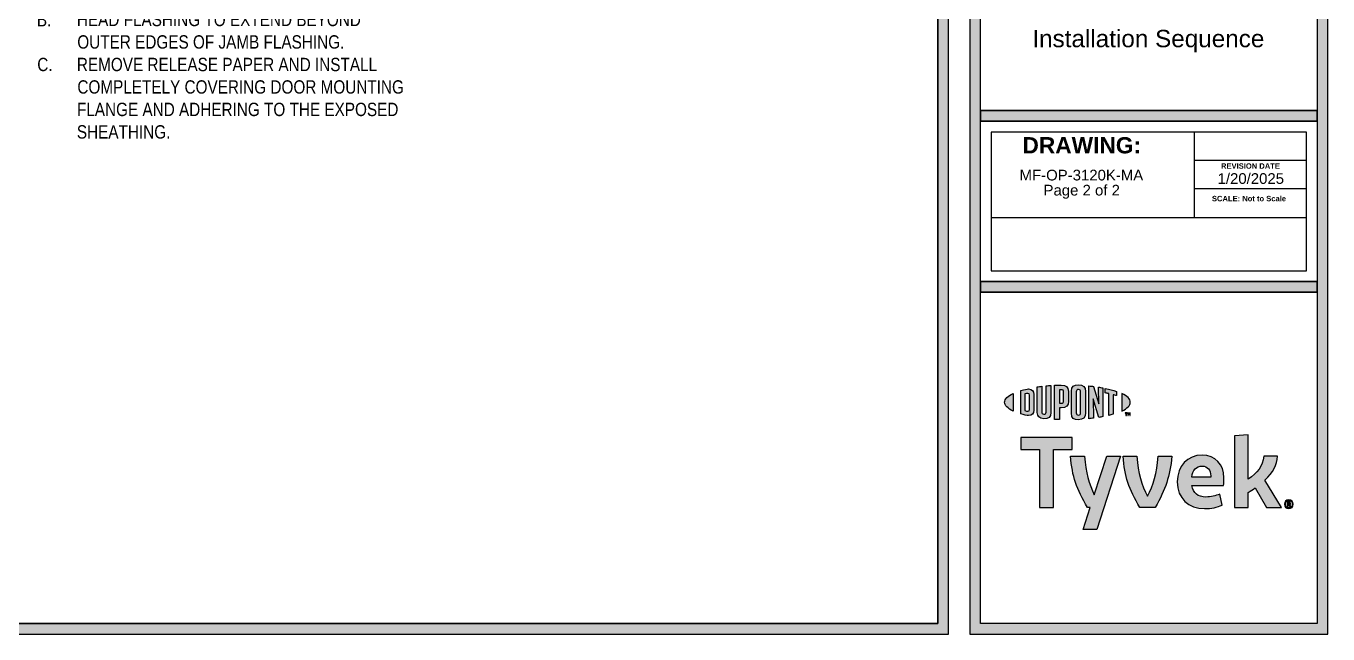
# Model space of a CAD drawing. Header units: inches. Extents: x -20.7 to 75.7, y -15.1 to 19.1.
# Drawn here: x 60.44 to 75.67, y -15.13 to -8.02 of the extents above; entities that cross this region are included whole.
import ezdxf

# ---------------------------------------------------------------- set-up
doc = ezdxf.new("R2010")
doc.units = ezdxf.units.IN
doc.header["$MEASUREMENT"] = 0
doc.layers.get('0').update_dxf_attribs({"lineweight": 0})
doc.layers.add('.ATI-TEXT', color=7, linetype='Continuous', lineweight=0)
doc.layers.add('G-ANNO-TTLB', color=7, linetype='Continuous', lineweight=0)

# ---------------------------------------------------------------- blocks, each defined once
blk = doc.blocks.new('Block_2')
at = {"layer": 'G-ANNO-TTLB', "true_color": 0xe02127, "transparency": 33554687}
h = blk.add_hatch(color=242, dxfattribs=at)
h.dxf.hatch_style = 2
edge = h.paths.add_edge_path()
edge.add_spline(control_points=[(71.883, -12.422), (71.883, -12.459), (71.92, -12.495), (71.983, -12.525), (71.983, -12.525), (71.983, -12.319), (71.983, -12.319), (71.92, -12.349), (71.883, -12.384), (71.883, -12.422)], knot_values=[0, 0, 0, 0, 1, 1, 1, 2, 2, 2, 3, 3, 3, 3], degree=3, periodic=0)
h = blk.add_hatch(color=242, dxfattribs=at)
h.dxf.hatch_style = 2
edge = h.paths.add_edge_path()
edge.add_spline(control_points=[(72.175, -12.506), (72.175, -12.521), (72.166, -12.527), (72.154, -12.527), (72.145, -12.527), (72.132, -12.523), (72.121, -12.52), (72.121, -12.52), (72.121, -12.324), (72.121, -12.324), (72.132, -12.321), (72.145, -12.318), (72.154, -12.318), (72.166, -12.318), (72.175, -12.323), (72.175, -12.339), (72.175, -12.339), (72.175, -12.506), (72.175, -12.506)], knot_values=[0, 0, 0, 0, 1, 1, 1, 2, 2, 2, 3, 3, 3, 4, 4, 4, 5, 5, 5, 6, 6, 6, 6], degree=3, periodic=0)
edge = h.paths.add_edge_path()
edge.add_spline(control_points=[(72.162, -12.266), (72.144, -12.266), (72.118, -12.272), (72.072, -12.286), (72.072, -12.286), (72.072, -12.558), (72.072, -12.558), (72.113, -12.571), (72.144, -12.578), (72.162, -12.578), (72.203, -12.578), (72.226, -12.553), (72.226, -12.513), (72.226, -12.513), (72.226, -12.332), (72.226, -12.332), (72.226, -12.291), (72.203, -12.266), (72.162, -12.266)], knot_values=[0, 0, 0, 0, 1, 1, 1, 2, 2, 2, 3, 3, 3, 4, 4, 4, 5, 5, 5, 6, 6, 6, 6], degree=3, periodic=0)
h = blk.add_hatch(color=242, dxfattribs=at)
h.dxf.hatch_style = 2
edge = h.paths.add_edge_path()
edge.add_spline(control_points=[(72.369, -12.538), (72.369, -12.553), (72.363, -12.563), (72.344, -12.561), (72.324, -12.559), (72.319, -12.55), (72.319, -12.532), (72.319, -12.532), (72.319, -12.235), (72.319, -12.235), (72.306, -12.237), (72.278, -12.241), (72.266, -12.242), (72.266, -12.242), (72.266, -12.542), (72.266, -12.542), (72.266, -12.59), (72.289, -12.609), (72.344, -12.615), (72.394, -12.621), (72.425, -12.595), (72.425, -12.542), (72.425, -12.542), (72.425, -12.225), (72.425, -12.225), (72.414, -12.226), (72.38, -12.229), (72.369, -12.23), (72.369, -12.23), (72.369, -12.538), (72.369, -12.538)], knot_values=[0, 0, 0, 0, 1, 1, 1, 2, 2, 2, 3, 3, 3, 4, 4, 4, 5, 5, 5, 6, 6, 6, 7, 7, 7, 8, 8, 8, 9, 9, 9, 10, 10, 10, 10], degree=3, periodic=0)
h = blk.add_hatch(color=242, dxfattribs=at)
h.dxf.hatch_style = 2
edge = h.paths.add_edge_path()
edge.add_spline(control_points=[(72.573, -12.407), (72.573, -12.424), (72.567, -12.433), (72.544, -12.433), (72.544, -12.433), (72.525, -12.433), (72.525, -12.433), (72.525, -12.433), (72.525, -12.276), (72.525, -12.276), (72.534, -12.275), (72.538, -12.275), (72.543, -12.275), (72.568, -12.275), (72.573, -12.285), (72.573, -12.302), (72.573, -12.302), (72.573, -12.407), (72.573, -12.407)], knot_values=[0, 0, 0, 0, 1, 1, 1, 2, 2, 2, 3, 3, 3, 4, 4, 4, 5, 5, 5, 6, 6, 6, 6], degree=3, periodic=0)
edge = h.paths.add_edge_path()
edge.add_spline(control_points=[(72.547, -12.22), (72.537, -12.22), (72.501, -12.221), (72.469, -12.223), (72.469, -12.223), (72.469, -12.622), (72.469, -12.622), (72.48, -12.622), (72.509, -12.624), (72.525, -12.624), (72.525, -12.624), (72.525, -12.489), (72.525, -12.489), (72.525, -12.489), (72.547, -12.489), (72.547, -12.489), (72.605, -12.489), (72.63, -12.462), (72.63, -12.411), (72.63, -12.411), (72.63, -12.294), (72.63, -12.294), (72.63, -12.244), (72.602, -12.22), (72.547, -12.22)], knot_values=[0, 0, 0, 0, 1, 1, 1, 2, 2, 2, 3, 3, 3, 4, 4, 4, 5, 5, 5, 6, 6, 6, 7, 7, 7, 8, 8, 8, 8], degree=3, periodic=0)
h = blk.add_hatch(color=242, dxfattribs=at)
h.dxf.hatch_style = 2
edge = h.paths.add_edge_path()
edge.add_spline(control_points=[(72.773, -12.547), (72.773, -12.562), (72.768, -12.571), (72.748, -12.571), (72.728, -12.572), (72.722, -12.563), (72.722, -12.547), (72.722, -12.547), (72.722, -12.298), (72.722, -12.298), (72.722, -12.282), (72.728, -12.272), (72.748, -12.273), (72.768, -12.274), (72.773, -12.282), (72.773, -12.298), (72.773, -12.298), (72.773, -12.547), (72.773, -12.547)], knot_values=[0, 0, 0, 0, 1, 1, 1, 2, 2, 2, 3, 3, 3, 4, 4, 4, 5, 5, 5, 6, 6, 6, 6], degree=3, periodic=0)
edge = h.paths.add_edge_path()
edge.add_spline(control_points=[(72.748, -12.217), (72.696, -12.215), (72.665, -12.238), (72.665, -12.29), (72.665, -12.29), (72.665, -12.551), (72.665, -12.551), (72.665, -12.607), (72.694, -12.63), (72.748, -12.627), (72.802, -12.625), (72.83, -12.604), (72.83, -12.545), (72.83, -12.545), (72.83, -12.296), (72.83, -12.296), (72.83, -12.24), (72.805, -12.22), (72.748, -12.217)], knot_values=[0, 0, 0, 0, 1, 1, 1, 2, 2, 2, 3, 3, 3, 4, 4, 4, 5, 5, 5, 6, 6, 6, 6], degree=3, periodic=0)
h = blk.add_hatch(color=242, dxfattribs=at)
h.dxf.hatch_style = 2
edge = h.paths.add_edge_path()
edge.add_spline(control_points=[(72.986, -12.44), (72.986, -12.44), (72.924, -12.237), (72.924, -12.237), (72.907, -12.234), (72.886, -12.232), (72.87, -12.231), (72.87, -12.231), (72.87, -12.614), (72.87, -12.614), (72.881, -12.613), (72.91, -12.609), (72.924, -12.608), (72.924, -12.608), (72.92, -12.382), (72.92, -12.382), (72.92, -12.382), (72.986, -12.599), (72.986, -12.599), (73, -12.597), (73.02, -12.593), (73.034, -12.59), (73.034, -12.59), (73.034, -12.254), (73.034, -12.254), (73.02, -12.251), (72.994, -12.247), (72.982, -12.245), (72.982, -12.245), (72.986, -12.44), (72.986, -12.44)], knot_values=[0, 0, 0, 0, 1, 1, 1, 2, 2, 2, 3, 3, 3, 4, 4, 4, 5, 5, 5, 6, 6, 6, 7, 7, 7, 8, 8, 8, 9, 9, 9, 10, 10, 10, 10], degree=3, periodic=0)
h = blk.add_hatch(color=242, dxfattribs=at)
h.dxf.hatch_style = 2
edge = h.paths.add_edge_path()
edge.add_spline(control_points=[(73.061, -12.313), (73.075, -12.315), (73.089, -12.318), (73.102, -12.321), (73.102, -12.321), (73.102, -12.576), (73.102, -12.576), (73.114, -12.573), (73.137, -12.567), (73.152, -12.562), (73.152, -12.562), (73.152, -12.333), (73.152, -12.333), (73.167, -12.337), (73.181, -12.341), (73.193, -12.344), (73.193, -12.344), (73.193, -12.295), (73.193, -12.295), (73.154, -12.281), (73.111, -12.27), (73.061, -12.26), (73.061, -12.26), (73.061, -12.313), (73.061, -12.313)], knot_values=[0, 0, 0, 0, 1, 1, 1, 2, 2, 2, 3, 3, 3, 4, 4, 4, 5, 5, 5, 6, 6, 6, 7, 7, 7, 8, 8, 8, 8], degree=3, periodic=0)
h = blk.add_hatch(color=242, dxfattribs=at)
h.dxf.hatch_style = 2
edge = h.paths.add_edge_path()
edge.add_spline(control_points=[(73.354, -12.422), (73.354, -12.459), (73.317, -12.495), (73.254, -12.525), (73.254, -12.525), (73.254, -12.319), (73.254, -12.319), (73.317, -12.349), (73.354, -12.384), (73.354, -12.422)], knot_values=[0, 0, 0, 0, 1, 1, 1, 2, 2, 2, 3, 3, 3, 3], degree=3, periodic=0)
h = blk.add_hatch(color=242, dxfattribs=at)
h.dxf.hatch_style = 2
edge = h.paths.add_edge_path()
edge.add_spline(control_points=[(73.324, -12.545), (73.324, -12.545), (73.33, -12.545), (73.33, -12.545), (73.33, -12.545), (73.339, -12.559), (73.339, -12.559), (73.339, -12.559), (73.348, -12.545), (73.348, -12.545), (73.348, -12.545), (73.354, -12.545), (73.354, -12.545), (73.354, -12.545), (73.354, -12.575), (73.354, -12.575), (73.354, -12.575), (73.348, -12.575), (73.348, -12.575), (73.348, -12.575), (73.348, -12.554), (73.348, -12.554), (73.348, -12.554), (73.339, -12.568), (73.339, -12.568), (73.339, -12.568), (73.339, -12.568), (73.339, -12.568), (73.339, -12.568), (73.33, -12.554), (73.33, -12.554), (73.33, -12.554), (73.33, -12.575), (73.33, -12.575), (73.33, -12.575), (73.324, -12.575), (73.324, -12.575), (73.324, -12.575), (73.324, -12.545), (73.324, -12.545)], knot_values=[0, 0, 0, 0, 1, 1, 1, 2, 2, 2, 3, 3, 3, 4, 4, 4, 5, 5, 5, 6, 6, 6, 7, 7, 7, 8, 8, 8, 9, 9, 9, 10, 10, 10, 11, 11, 11, 12, 12, 12, 13, 13, 13, 13], degree=3, periodic=0)
edge = h.paths.add_edge_path()
edge.add_spline(control_points=[(73.303, -12.551), (73.303, -12.551), (73.294, -12.551), (73.294, -12.551), (73.294, -12.551), (73.294, -12.545), (73.294, -12.545), (73.294, -12.545), (73.318, -12.545), (73.318, -12.545), (73.318, -12.545), (73.318, -12.551), (73.318, -12.551), (73.318, -12.551), (73.309, -12.551), (73.309, -12.551), (73.309, -12.551), (73.309, -12.575), (73.309, -12.575), (73.309, -12.575), (73.303, -12.575), (73.303, -12.575), (73.303, -12.575), (73.303, -12.551), (73.303, -12.551)], knot_values=[0, 0, 0, 0, 1, 1, 1, 2, 2, 2, 3, 3, 3, 4, 4, 4, 5, 5, 5, 6, 6, 6, 7, 7, 7, 8, 8, 8, 8], degree=3, periodic=0)
at = {"layer": 'G-ANNO-TTLB'}
for points, knots in [([(71.883, -12.422), (71.883, -12.459), (71.92, -12.495), (71.983, -12.525), (71.983, -12.525), (71.983, -12.319), (71.983, -12.319), (71.92, -12.349), (71.883, -12.384), (71.883, -12.422)], [0, 0, 0, 0, 1, 1, 1, 2, 2, 2, 3, 3, 3, 3]), ([(72.162, -12.266), (72.144, -12.266), (72.118, -12.272), (72.072, -12.286), (72.072, -12.286), (72.072, -12.558), (72.072, -12.558), (72.113, -12.571), (72.144, -12.578), (72.162, -12.578), (72.203, -12.578), (72.226, -12.553), (72.226, -12.513), (72.226, -12.513), (72.226, -12.332), (72.226, -12.332), (72.226, -12.291), (72.203, -12.266), (72.162, -12.266)], [0, 0, 0, 0, 1, 1, 1, 2, 2, 2, 3, 3, 3, 4, 4, 4, 5, 5, 5, 6, 6, 6, 6]), ([(72.175, -12.506), (72.175, -12.521), (72.166, -12.527), (72.154, -12.527), (72.145, -12.527), (72.132, -12.523), (72.121, -12.52), (72.121, -12.52), (72.121, -12.324), (72.121, -12.324), (72.132, -12.321), (72.145, -12.318), (72.154, -12.318), (72.166, -12.318), (72.175, -12.323), (72.175, -12.339), (72.175, -12.339), (72.175, -12.506), (72.175, -12.506)], [0, 0, 0, 0, 1, 1, 1, 2, 2, 2, 3, 3, 3, 4, 4, 4, 5, 5, 5, 6, 6, 6, 6]), ([(72.369, -12.538), (72.369, -12.553), (72.363, -12.563), (72.344, -12.561), (72.324, -12.559), (72.319, -12.55), (72.319, -12.532), (72.319, -12.532), (72.319, -12.235), (72.319, -12.235), (72.306, -12.237), (72.278, -12.241), (72.266, -12.242), (72.266, -12.242), (72.266, -12.542), (72.266, -12.542), (72.266, -12.59), (72.289, -12.609), (72.344, -12.615), (72.394, -12.621), (72.425, -12.595), (72.425, -12.542), (72.425, -12.542), (72.425, -12.225), (72.425, -12.225), (72.414, -12.226), (72.38, -12.229), (72.369, -12.23), (72.369, -12.23), (72.369, -12.538), (72.369, -12.538)], [0, 0, 0, 0, 1, 1, 1, 2, 2, 2, 3, 3, 3, 4, 4, 4, 5, 5, 5, 6, 6, 6, 7, 7, 7, 8, 8, 8, 9, 9, 9, 10, 10, 10, 10]), ([(72.547, -12.22), (72.537, -12.22), (72.501, -12.221), (72.469, -12.223), (72.469, -12.223), (72.469, -12.622), (72.469, -12.622), (72.48, -12.622), (72.509, -12.624), (72.525, -12.624), (72.525, -12.624), (72.525, -12.489), (72.525, -12.489), (72.525, -12.489), (72.547, -12.489), (72.547, -12.489), (72.605, -12.489), (72.63, -12.462), (72.63, -12.411), (72.63, -12.411), (72.63, -12.294), (72.63, -12.294), (72.63, -12.244), (72.602, -12.22), (72.547, -12.22)], [0, 0, 0, 0, 1, 1, 1, 2, 2, 2, 3, 3, 3, 4, 4, 4, 5, 5, 5, 6, 6, 6, 7, 7, 7, 8, 8, 8, 8]), ([(72.573, -12.407), (72.573, -12.424), (72.567, -12.433), (72.544, -12.433), (72.544, -12.433), (72.525, -12.433), (72.525, -12.433), (72.525, -12.433), (72.525, -12.276), (72.525, -12.276), (72.534, -12.275), (72.538, -12.275), (72.543, -12.275), (72.568, -12.275), (72.573, -12.285), (72.573, -12.302), (72.573, -12.302), (72.573, -12.407), (72.573, -12.407)], [0, 0, 0, 0, 1, 1, 1, 2, 2, 2, 3, 3, 3, 4, 4, 4, 5, 5, 5, 6, 6, 6, 6]), ([(72.748, -12.217), (72.696, -12.215), (72.665, -12.238), (72.665, -12.29), (72.665, -12.29), (72.665, -12.551), (72.665, -12.551), (72.665, -12.607), (72.694, -12.63), (72.748, -12.627), (72.802, -12.625), (72.83, -12.604), (72.83, -12.545), (72.83, -12.545), (72.83, -12.296), (72.83, -12.296), (72.83, -12.24), (72.805, -12.22), (72.748, -12.217)], [0, 0, 0, 0, 1, 1, 1, 2, 2, 2, 3, 3, 3, 4, 4, 4, 5, 5, 5, 6, 6, 6, 6]), ([(72.773, -12.547), (72.773, -12.562), (72.768, -12.571), (72.748, -12.571), (72.728, -12.572), (72.722, -12.563), (72.722, -12.547), (72.722, -12.547), (72.722, -12.298), (72.722, -12.298), (72.722, -12.282), (72.728, -12.272), (72.748, -12.273), (72.768, -12.274), (72.773, -12.282), (72.773, -12.298), (72.773, -12.298), (72.773, -12.547), (72.773, -12.547)], [0, 0, 0, 0, 1, 1, 1, 2, 2, 2, 3, 3, 3, 4, 4, 4, 5, 5, 5, 6, 6, 6, 6]), ([(72.986, -12.44), (72.986, -12.44), (72.924, -12.237), (72.924, -12.237), (72.907, -12.234), (72.886, -12.232), (72.87, -12.231), (72.87, -12.231), (72.87, -12.614), (72.87, -12.614), (72.881, -12.613), (72.91, -12.609), (72.924, -12.608), (72.924, -12.608), (72.92, -12.382), (72.92, -12.382), (72.92, -12.382), (72.986, -12.599), (72.986, -12.599), (73, -12.597), (73.02, -12.593), (73.034, -12.59), (73.034, -12.59), (73.034, -12.254), (73.034, -12.254), (73.02, -12.251), (72.994, -12.247), (72.982, -12.245), (72.982, -12.245), (72.986, -12.44), (72.986, -12.44)], [0, 0, 0, 0, 1, 1, 1, 2, 2, 2, 3, 3, 3, 4, 4, 4, 5, 5, 5, 6, 6, 6, 7, 7, 7, 8, 8, 8, 9, 9, 9, 10, 10, 10, 10]), ([(73.061, -12.313), (73.075, -12.315), (73.089, -12.318), (73.102, -12.321), (73.102, -12.321), (73.102, -12.576), (73.102, -12.576), (73.114, -12.573), (73.137, -12.567), (73.152, -12.562), (73.152, -12.562), (73.152, -12.333), (73.152, -12.333), (73.167, -12.337), (73.181, -12.341), (73.193, -12.344), (73.193, -12.344), (73.193, -12.295), (73.193, -12.295), (73.154, -12.281), (73.111, -12.27), (73.061, -12.26), (73.061, -12.26), (73.061, -12.313), (73.061, -12.313)], [0, 0, 0, 0, 1, 1, 1, 2, 2, 2, 3, 3, 3, 4, 4, 4, 5, 5, 5, 6, 6, 6, 7, 7, 7, 8, 8, 8, 8]), ([(73.354, -12.422), (73.354, -12.459), (73.317, -12.495), (73.254, -12.525), (73.254, -12.525), (73.254, -12.319), (73.254, -12.319), (73.317, -12.349), (73.354, -12.384), (73.354, -12.422)], [0, 0, 0, 0, 1, 1, 1, 2, 2, 2, 3, 3, 3, 3]), ([(73.303, -12.551), (73.303, -12.551), (73.294, -12.551), (73.294, -12.551), (73.294, -12.551), (73.294, -12.545), (73.294, -12.545), (73.294, -12.545), (73.318, -12.545), (73.318, -12.545), (73.318, -12.545), (73.318, -12.551), (73.318, -12.551), (73.318, -12.551), (73.309, -12.551), (73.309, -12.551), (73.309, -12.551), (73.309, -12.575), (73.309, -12.575), (73.309, -12.575), (73.303, -12.575), (73.303, -12.575), (73.303, -12.575), (73.303, -12.551), (73.303, -12.551)], [0, 0, 0, 0, 1, 1, 1, 2, 2, 2, 3, 3, 3, 4, 4, 4, 5, 5, 5, 6, 6, 6, 7, 7, 7, 8, 8, 8, 8]), ([(73.324, -12.545), (73.324, -12.545), (73.33, -12.545), (73.33, -12.545), (73.33, -12.545), (73.339, -12.559), (73.339, -12.559), (73.339, -12.559), (73.348, -12.545), (73.348, -12.545), (73.348, -12.545), (73.354, -12.545), (73.354, -12.545), (73.354, -12.545), (73.354, -12.575), (73.354, -12.575), (73.354, -12.575), (73.348, -12.575), (73.348, -12.575), (73.348, -12.575), (73.348, -12.554), (73.348, -12.554), (73.348, -12.554), (73.339, -12.568), (73.339, -12.568), (73.339, -12.568), (73.339, -12.568), (73.339, -12.568), (73.339, -12.568), (73.33, -12.554), (73.33, -12.554), (73.33, -12.554), (73.33, -12.575), (73.33, -12.575), (73.33, -12.575), (73.324, -12.575), (73.324, -12.575), (73.324, -12.575), (73.324, -12.545), (73.324, -12.545)], [0, 0, 0, 0, 1, 1, 1, 2, 2, 2, 3, 3, 3, 4, 4, 4, 5, 5, 5, 6, 6, 6, 7, 7, 7, 8, 8, 8, 9, 9, 9, 10, 10, 10, 11, 11, 11, 12, 12, 12, 13, 13, 13, 13])]:
    blk.add_open_spline(points, degree=3, knots=knots, dxfattribs=at)
blk = doc.blocks.new('Block_6')
at = {"layer": 'G-ANNO-TTLB', "true_color": 0x15497e, "transparency": 33554687}
h = blk.add_hatch(color=156, dxfattribs=at)
h.dxf.hatch_style = 2
h.paths.add_polyline_path([(72.675, -12.833), (72.072, -12.833), (72.072, -12.976), (72.29, -12.976), (72.29, -13.653), (72.457, -13.653), (72.457, -12.976), (72.675, -12.976)])
h = blk.add_hatch(color=156, dxfattribs=at)
h.dxf.hatch_style = 2
edge = h.paths.add_edge_path()
edge.add_spline(control_points=[(74.929, -13.333), (74.929, -13.333), (75.123, -13.653), (75.123, -13.653), (75.123, -13.653), (74.947, -13.653), (74.947, -13.653), (74.947, -13.653), (74.813, -13.425), (74.813, -13.425), (74.788, -13.442), (74.762, -13.46), (74.734, -13.477), (74.734, -13.477), (74.734, -13.653), (74.734, -13.653), (74.734, -13.653), (74.572, -13.653), (74.572, -13.653), (74.572, -13.653), (74.572, -12.813), (74.572, -12.813), (74.572, -12.813), (74.734, -12.804), (74.734, -12.804), (74.734, -12.804), (74.734, -13.321), (74.734, -13.321), (74.844, -13.25), (74.898, -13.168), (74.917, -13.054), (74.917, -13.054), (75.077, -13.054), (75.077, -13.054), (75.074, -13.155), (75.022, -13.245), (74.929, -13.333)], knot_values=[0, 0, 0, 0, 1, 1, 1, 2, 2, 2, 3, 3, 3, 4, 4, 4, 5, 5, 5, 6, 6, 6, 7, 7, 7, 8, 8, 8, 9, 9, 9, 10, 10, 10, 11, 11, 11, 12, 12, 12, 12], degree=3, periodic=0)
h = blk.add_hatch(color=156, dxfattribs=at)
h.dxf.hatch_style = 2
edge = h.paths.add_edge_path()
edge.add_spline(control_points=[(73.679, -13.054), (73.668, -13.255), (73.624, -13.391), (73.555, -13.523), (73.488, -13.391), (73.445, -13.255), (73.432, -13.054), (73.432, -13.054), (73.269, -13.054), (73.269, -13.054), (73.286, -13.29), (73.339, -13.441), (73.466, -13.653), (73.466, -13.653), (73.645, -13.653), (73.645, -13.653), (73.767, -13.441), (73.817, -13.29), (73.841, -13.054), (73.841, -13.054), (73.679, -13.054), (73.679, -13.054)], knot_values=[0, 0, 0, 0, 1, 1, 1, 2, 2, 2, 3, 3, 3, 4, 4, 4, 5, 5, 5, 6, 6, 6, 7, 7, 7, 7], degree=3, periodic=0)
h = blk.add_hatch(color=156, dxfattribs=at)
h.dxf.hatch_style = 2
edge = h.paths.add_edge_path()
edge.add_spline(control_points=[(74.072, -13.297), (74.072, -13.297), (74.294, -13.297), (74.294, -13.297), (74.294, -13.297), (74.294, -13.283), (74.294, -13.283), (74.294, -13.217), (74.259, -13.169), (74.195, -13.169), (74.127, -13.169), (74.082, -13.217), (74.072, -13.297)], knot_values=[0, 0, 0, 0, 1, 1, 1, 2, 2, 2, 3, 3, 3, 4, 4, 4, 4], degree=3, periodic=0)
edge = h.paths.add_edge_path()
edge.add_spline(control_points=[(74.427, -13.627), (74.375, -13.651), (74.299, -13.667), (74.222, -13.667), (74.033, -13.667), (73.904, -13.548), (73.904, -13.353), (73.904, -13.167), (74.022, -13.04), (74.195, -13.04), (74.348, -13.04), (74.449, -13.149), (74.449, -13.306), (74.449, -13.341), (74.447, -13.372), (74.444, -13.395), (74.444, -13.395), (74.074, -13.395), (74.074, -13.395), (74.089, -13.489), (74.144, -13.531), (74.238, -13.531), (74.296, -13.531), (74.351, -13.518), (74.401, -13.497), (74.401, -13.497), (74.427, -13.627), (74.427, -13.627)], knot_values=[0, 0, 0, 0, 1, 1, 1, 2, 2, 2, 3, 3, 3, 4, 4, 4, 5, 5, 5, 6, 6, 6, 7, 7, 7, 8, 8, 8, 9, 9, 9, 9], degree=3, periodic=0)
at = {"layer": 'G-ANNO-TTLB'}
blk.add_lwpolyline([(72.675, -12.833), (72.072, -12.833), (72.072, -12.976), (72.29, -12.976), (72.29, -13.653), (72.457, -13.653), (72.457, -12.976), (72.675, -12.976)], close=True, dxfattribs=at)
for points, knots in [([(74.929, -13.333), (74.929, -13.333), (75.123, -13.653), (75.123, -13.653), (75.123, -13.653), (74.947, -13.653), (74.947, -13.653), (74.947, -13.653), (74.813, -13.425), (74.813, -13.425), (74.788, -13.442), (74.762, -13.46), (74.734, -13.477), (74.734, -13.477), (74.734, -13.653), (74.734, -13.653), (74.734, -13.653), (74.572, -13.653), (74.572, -13.653), (74.572, -13.653), (74.572, -12.813), (74.572, -12.813), (74.572, -12.813), (74.734, -12.804), (74.734, -12.804), (74.734, -12.804), (74.734, -13.321), (74.734, -13.321), (74.844, -13.25), (74.898, -13.168), (74.917, -13.054), (74.917, -13.054), (75.077, -13.054), (75.077, -13.054), (75.074, -13.155), (75.022, -13.245), (74.929, -13.333)], [0, 0, 0, 0, 1, 1, 1, 2, 2, 2, 3, 3, 3, 4, 4, 4, 5, 5, 5, 6, 6, 6, 7, 7, 7, 8, 8, 8, 9, 9, 9, 10, 10, 10, 11, 11, 11, 12, 12, 12, 12]), ([(73.679, -13.054), (73.668, -13.255), (73.624, -13.391), (73.555, -13.523), (73.488, -13.391), (73.445, -13.255), (73.432, -13.054), (73.432, -13.054), (73.269, -13.054), (73.269, -13.054), (73.286, -13.29), (73.339, -13.441), (73.466, -13.653), (73.466, -13.653), (73.645, -13.653), (73.645, -13.653), (73.767, -13.441), (73.817, -13.29), (73.841, -13.054), (73.841, -13.054), (73.679, -13.054), (73.679, -13.054)], [0, 0, 0, 0, 1, 1, 1, 2, 2, 2, 3, 3, 3, 4, 4, 4, 5, 5, 5, 6, 6, 6, 7, 7, 7, 7]), ([(74.427, -13.627), (74.375, -13.651), (74.299, -13.667), (74.222, -13.667), (74.033, -13.667), (73.904, -13.548), (73.904, -13.353), (73.904, -13.167), (74.022, -13.04), (74.195, -13.04), (74.348, -13.04), (74.449, -13.149), (74.449, -13.306), (74.449, -13.341), (74.447, -13.372), (74.444, -13.395), (74.444, -13.395), (74.074, -13.395), (74.074, -13.395), (74.089, -13.489), (74.144, -13.531), (74.238, -13.531), (74.296, -13.531), (74.351, -13.518), (74.401, -13.497), (74.401, -13.497), (74.427, -13.627), (74.427, -13.627)], [0, 0, 0, 0, 1, 1, 1, 2, 2, 2, 3, 3, 3, 4, 4, 4, 5, 5, 5, 6, 6, 6, 7, 7, 7, 8, 8, 8, 9, 9, 9, 9]), ([(74.072, -13.297), (74.072, -13.297), (74.294, -13.297), (74.294, -13.297), (74.294, -13.297), (74.294, -13.283), (74.294, -13.283), (74.294, -13.217), (74.259, -13.169), (74.195, -13.169), (74.127, -13.169), (74.082, -13.217), (74.072, -13.297)], [0, 0, 0, 0, 1, 1, 1, 2, 2, 2, 3, 3, 3, 4, 4, 4, 4])]:
    blk.add_open_spline(points, degree=3, knots=knots, dxfattribs=at)
blk = doc.blocks.new('Block_5')
at = {"layer": 'G-ANNO-TTLB', "true_color": 0x15497e, "transparency": 33554687}
h = blk.add_hatch(color=156, dxfattribs=at)
h.dxf.hatch_style = 2
edge = h.paths.add_edge_path()
edge.add_spline(control_points=[(73.078, -13.054), (73.078, -13.054), (72.933, -13.505), (72.933, -13.505), (72.871, -13.378), (72.831, -13.245), (72.819, -13.054), (72.819, -13.054), (72.656, -13.054), (72.656, -13.054), (72.673, -13.29), (72.726, -13.441), (72.853, -13.653), (72.853, -13.653), (72.885, -13.653), (72.885, -13.653), (72.885, -13.653), (72.802, -13.911), (72.802, -13.911), (72.802, -13.911), (72.964, -13.911), (72.964, -13.911), (72.964, -13.911), (73.24, -13.054), (73.24, -13.054), (73.24, -13.054), (73.078, -13.054), (73.078, -13.054)], knot_values=[0, 0, 0, 0, 1, 1, 1, 2, 2, 2, 3, 3, 3, 4, 4, 4, 5, 5, 5, 6, 6, 6, 7, 7, 7, 8, 8, 8, 9, 9, 9, 9], degree=3, periodic=0)
at = {"layer": 'G-ANNO-TTLB'}
blk.add_open_spline([(73.078, -13.054), (73.078, -13.054), (72.933, -13.505), (72.933, -13.505), (72.871, -13.378), (72.831, -13.245), (72.819, -13.054), (72.819, -13.054), (72.656, -13.054), (72.656, -13.054), (72.673, -13.29), (72.726, -13.441), (72.853, -13.653), (72.853, -13.653), (72.885, -13.653), (72.885, -13.653), (72.885, -13.653), (72.802, -13.911), (72.802, -13.911), (72.802, -13.911), (72.964, -13.911), (72.964, -13.911), (72.964, -13.911), (73.24, -13.054), (73.24, -13.054), (73.24, -13.054), (73.078, -13.054), (73.078, -13.054)], degree=3, knots=[0, 0, 0, 0, 1, 1, 1, 2, 2, 2, 3, 3, 3, 4, 4, 4, 5, 5, 5, 6, 6, 6, 7, 7, 7, 8, 8, 8, 9, 9, 9, 9], dxfattribs=at)
blk.add_blockref('Block_6', (0, 0), dxfattribs=at)
blk = doc.blocks.new('Block_7')
at = {"layer": 'G-ANNO-TTLB', "true_color": 0x15497e, "transparency": 33554687}
h = blk.add_hatch(color=156, dxfattribs=at)
h.dxf.hatch_style = 2
edge = h.paths.add_edge_path()
edge.add_spline(control_points=[(75.201, -13.598), (75.201, -13.598), (75.201, -13.613), (75.201, -13.613), (75.201, -13.613), (75.208, -13.613), (75.208, -13.613), (75.214, -13.613), (75.218, -13.611), (75.218, -13.606), (75.218, -13.6), (75.214, -13.598), (75.208, -13.598), (75.208, -13.598), (75.201, -13.598), (75.201, -13.598)], knot_values=[0, 0, 0, 0, 1, 1, 1, 2, 2, 2, 3, 3, 3, 4, 4, 4, 5, 5, 5, 5], degree=3, periodic=0)
edge = h.paths.add_edge_path()
edge.add_spline(control_points=[(75.189, -13.588), (75.189, -13.588), (75.208, -13.588), (75.208, -13.588), (75.222, -13.588), (75.229, -13.595), (75.229, -13.606), (75.229, -13.613), (75.225, -13.618), (75.218, -13.621), (75.222, -13.628), (75.226, -13.634), (75.232, -13.641), (75.232, -13.641), (75.219, -13.641), (75.219, -13.641), (75.214, -13.635), (75.21, -13.629), (75.207, -13.623), (75.207, -13.623), (75.201, -13.623), (75.201, -13.623), (75.201, -13.623), (75.201, -13.641), (75.201, -13.641), (75.201, -13.641), (75.189, -13.641), (75.189, -13.641), (75.189, -13.641), (75.189, -13.588), (75.189, -13.588)], knot_values=[0, 0, 0, 0, 1, 1, 1, 2, 2, 2, 3, 3, 3, 4, 4, 4, 5, 5, 5, 6, 6, 6, 7, 7, 7, 8, 8, 8, 9, 9, 9, 10, 10, 10, 10], degree=3, periodic=0)
edge = h.paths.add_edge_path()
edge.add_spline(control_points=[(75.208, -13.574), (75.183, -13.574), (75.168, -13.589), (75.168, -13.616), (75.168, -13.642), (75.183, -13.657), (75.208, -13.657), (75.234, -13.657), (75.248, -13.642), (75.248, -13.616), (75.248, -13.589), (75.234, -13.574), (75.208, -13.574)], knot_values=[0, 0, 0, 0, 1, 1, 1, 2, 2, 2, 3, 3, 3, 4, 4, 4, 4], degree=3, periodic=0)
edge = h.paths.add_edge_path()
edge.add_spline(control_points=[(75.208, -13.564), (75.24, -13.564), (75.26, -13.584), (75.26, -13.616), (75.26, -13.647), (75.239, -13.667), (75.208, -13.667), (75.176, -13.667), (75.156, -13.647), (75.156, -13.616), (75.156, -13.584), (75.177, -13.564), (75.208, -13.564)], knot_values=[0, 0, 0, 0, 1, 1, 1, 2, 2, 2, 3, 3, 3, 4, 4, 4, 4], degree=3, periodic=0)
at = {"layer": 'G-ANNO-TTLB'}
for points, knots in [([(75.208, -13.564), (75.24, -13.564), (75.26, -13.584), (75.26, -13.616), (75.26, -13.647), (75.239, -13.667), (75.208, -13.667), (75.176, -13.667), (75.156, -13.647), (75.156, -13.616), (75.156, -13.584), (75.177, -13.564), (75.208, -13.564)], [0, 0, 0, 0, 1, 1, 1, 2, 2, 2, 3, 3, 3, 4, 4, 4, 4]), ([(75.208, -13.574), (75.183, -13.574), (75.168, -13.589), (75.168, -13.616), (75.168, -13.642), (75.183, -13.657), (75.208, -13.657), (75.234, -13.657), (75.248, -13.642), (75.248, -13.616), (75.248, -13.589), (75.234, -13.574), (75.208, -13.574)], [0, 0, 0, 0, 1, 1, 1, 2, 2, 2, 3, 3, 3, 4, 4, 4, 4]), ([(75.189, -13.588), (75.189, -13.588), (75.208, -13.588), (75.208, -13.588), (75.222, -13.588), (75.229, -13.595), (75.229, -13.606), (75.229, -13.613), (75.225, -13.618), (75.218, -13.621), (75.222, -13.628), (75.226, -13.634), (75.232, -13.641), (75.232, -13.641), (75.219, -13.641), (75.219, -13.641), (75.214, -13.635), (75.21, -13.629), (75.207, -13.623), (75.207, -13.623), (75.201, -13.623), (75.201, -13.623), (75.201, -13.623), (75.201, -13.641), (75.201, -13.641), (75.201, -13.641), (75.189, -13.641), (75.189, -13.641), (75.189, -13.641), (75.189, -13.588), (75.189, -13.588)], [0, 0, 0, 0, 1, 1, 1, 2, 2, 2, 3, 3, 3, 4, 4, 4, 5, 5, 5, 6, 6, 6, 7, 7, 7, 8, 8, 8, 9, 9, 9, 10, 10, 10, 10]), ([(75.201, -13.598), (75.201, -13.598), (75.201, -13.613), (75.201, -13.613), (75.201, -13.613), (75.208, -13.613), (75.208, -13.613), (75.214, -13.613), (75.218, -13.611), (75.218, -13.606), (75.218, -13.6), (75.214, -13.598), (75.208, -13.598), (75.208, -13.598), (75.201, -13.598), (75.201, -13.598)], [0, 0, 0, 0, 1, 1, 1, 2, 2, 2, 3, 3, 3, 4, 4, 4, 5, 5, 5, 5])]:
    blk.add_open_spline(points, degree=3, knots=knots, dxfattribs=at)
blk = doc.blocks.new('Block_4')
at = {"layer": 'G-ANNO-TTLB'}
for name in ['Block_5', 'Block_7']:
    blk.add_blockref(name, (0, 0), dxfattribs=at)
blk = doc.blocks.new('Block_3')
at = {"layer": 'G-ANNO-TTLB'}
blk.add_blockref('Block_4', (0, 0), dxfattribs=at)
blk = doc.blocks.new('Block_1')
at = {"layer": 'G-ANNO-TTLB'}
for name in ['Block_2', 'Block_3']:
    blk.add_blockref(name, (0, 0), dxfattribs=at)
blk = doc.blocks.new('Block_410')
at = {"layer": '.ATI-TEXT', "char_height": 0.2, "attachment_point": 7}
for s, insert in [('\\C18;\\c0;\\FArial Narrow|b0|i0|c1;\\H0.156297;\\W1.000000;A.', (60.577, -7.454)), ('\\C18;\\c0;\\FArial Narrow|b0|i0|c1;\\H0.156297;\\W1.000000;CUT A PIECE OF DUPONT™ FLASHING TAPE', (61.038, -7.454)), ('\\C18;\\c0;\\FArial Narrow|b0|i0|c1;\\H0.156297;\\W1.000000;OR STRAIGHTFLASH™ FOR HEAD FLASHING.', (61.038, -7.717)), ('\\C18;\\c0;\\FArial Narrow|b0|i0|c1;\\H0.156297;\\W1.000000;B.', (60.564, -8.021)), ('\\C18;\\c0;\\FArial Narrow|b0|i0|c1;\\H0.156297;\\W1.000000;HEAD FLASHING TO EXTEND BEYOND', (61.032, -8.021)), ('\\C18;\\c0;\\FArial Narrow|b0|i0|c1;\\H0.156297;\\W1.000000;OUTER EDGES OF JAMB FLASHING.', (61.037, -8.284)), ('\\C18;\\c0;\\FArial Narrow|b0|i0|c1;\\H0.156297;\\W1.000000;C.', (60.569, -8.548)), ('\\C18;\\c0;\\FArial Narrow|b0|i0|c1;\\H0.156297;\\W1.000000;REMOVE RELEASE PAPER AND INSTALL', (61.032, -8.548)), ('\\C18;\\c0;\\FArial Narrow|b0|i0|c1;\\H0.156297;\\W1.000000;COMPLETELY COVERING DOOR MOUNTING', (61.038, -8.811)), ('\\C18;\\c0;\\FArial Narrow|b0|i0|c1;\\H0.156297;\\W1.000000;FLANGE AND ADHERING TO THE EXPOSED', (61.033, -9.074)), ('\\C18;\\c0;\\FArial Narrow|b0|i0|c1;\\H0.156297;\\W1.000000;SHEATHING.', (61.032, -9.337))]:
    blk.add_mtext(s, dxfattribs=dict(at, insert=insert))

msp = doc.modelspace()

# ---------------------------------------------------------------- hatches: boundary and pattern name
at = {"layer": 'G-ANNO-TTLB', "true_color": 0xb9529f, "transparency": 33554687}
h = msp.add_hatch(color=233, dxfattribs=at)
edge = h.paths.add_edge_path()
edge.add_spline(control_points=[(71.227, -15.135), (71.227, -15.135), (30.527, -15.135), (30.527, -15.135), (30.527, -15.135), (30.527, 19.001), (30.527, 19.001), (30.527, 19.001), (71.227, 19.001), (71.227, 19.001), (71.227, 19.001), (71.227, -15.135), (71.227, -15.135)], knot_values=[0, 0, 0, 0, 1, 1, 1, 2, 2, 2, 3, 3, 3, 4, 4, 4, 4], degree=3, periodic=0)
edge = h.paths.add_edge_path()
edge.add_spline(control_points=[(30.652, 18.876), (30.652, 18.876), (30.652, -15.01), (30.652, -15.01), (30.652, -15.01), (71.102, -15.01), (71.102, -15.01), (71.102, -15.01), (71.102, 18.876), (71.102, 18.876), (71.102, 18.876), (30.652, 18.876), (30.652, 18.876)], knot_values=[0, 0, 0, 0, 1, 1, 1, 2, 2, 2, 3, 3, 3, 4, 4, 4, 4], degree=3, periodic=0)
edge.add_line((30.652, 18.876), (30.652, 18.876))
h = msp.add_hatch(color=233, dxfattribs=at)
edge = h.paths.add_edge_path()
edge.add_spline(control_points=[(75.666, 19.001), (75.666, 19.001), (75.666, -15.135), (75.666, -15.135), (75.666, -15.135), (71.478, -15.135), (71.478, -15.135), (71.478, -15.135), (71.478, 19.001), (71.478, 19.001), (71.478, 19.001), (75.666, 19.001), (75.666, 19.001)], knot_values=[0, 0, 0, 0, 1, 1, 1, 2, 2, 2, 3, 3, 3, 4, 4, 4, 4], degree=3, periodic=0)
edge = h.paths.add_edge_path()
edge.add_spline(control_points=[(75.541, 18.876), (75.541, 18.876), (71.603, 18.876), (71.603, 18.876), (71.603, 18.876), (71.603, -15.01), (71.603, -15.01), (71.603, -15.01), (75.541, -15.01), (75.541, -15.01), (75.541, -15.01), (75.541, 18.876), (75.541, 18.876)], knot_values=[0, 0, 0, 0, 1, 1, 1, 2, 2, 2, 3, 3, 3, 4, 4, 4, 4], degree=3, periodic=0)
edge.add_line((75.541, 18.876), (75.541, 18.876))
for points in [[(75.541, -9.133), (71.603, -9.133), (71.603, -9.008), (75.541, -9.008)], [(75.541, -11.133), (71.603, -11.133), (71.603, -11.008), (75.541, -11.008)]]:
    msp.add_hatch(color=233, dxfattribs=at).paths.add_polyline_path(points)

# ---------------------------------------------------------------- linework, layer by layer
at = {"layer": 'G-ANNO-TTLB', "color": 233, "lineweight": 9, "true_color": 0xb9529f}
for p, q in [((71.227, -15.135), (71.227, 19.001)), ((71.478, 19.001), (71.478, -15.135)), ((75.666, -15.135), (75.666, 19.001)), ((71.102, -15.01), (71.102, 18.876)), ((71.102, 18.876), (71.102, -15.01)), ((71.603, -15.01), (71.603, 18.876)), ((75.541, 18.876), (75.541, -15.01)), ((75.541, -9.008), (71.603, -9.008)), ((71.603, -9.008), (71.603, -9.133)), ((71.603, -9.133), (75.541, -9.133)), ((75.541, -9.133), (75.541, -9.008)), ((75.416, -9.258), (71.728, -9.258)), ((71.728, -9.258), (71.728, -10.883)), ((74.103, -10.258), (74.103, -9.258)), ((75.416, -10.883), (75.416, -9.258)), ((75.416, -9.591), (74.103, -9.591)), ((75.416, -9.925), (74.103, -9.925)), ((71.728, -10.258), (75.416, -10.258)), ((71.728, -10.883), (75.416, -10.883)), ((75.541, -11.008), (71.603, -11.008)), ((71.603, -11.008), (71.603, -11.133)), ((75.541, -11.133), (75.541, -11.008)), ((71.603, -11.133), (75.541, -11.133)), ((30.652, -15.01), (71.102, -15.01)), ((71.102, -15.01), (30.652, -15.01)), ((75.541, -15.01), (71.603, -15.01)), ((30.527, -15.135), (71.227, -15.135)), ((71.478, -15.135), (75.666, -15.135))]:
    msp.add_line(p, q, dxfattribs=at)
at = {"layer": 'G-ANNO-TTLB'}
for points in [[(75.541, -9.133), (71.603, -9.133), (71.603, -9.008), (75.541, -9.008)], [(75.541, -11.133), (71.603, -11.133), (71.603, -11.008), (75.541, -11.008)]]:
    msp.add_lwpolyline(points, close=True, dxfattribs=at)
for points in [[(71.227, -15.135), (71.227, -15.135), (30.527, -15.135), (30.527, -15.135), (30.527, -15.135), (30.527, 19.001), (30.527, 19.001), (30.527, 19.001), (71.227, 19.001), (71.227, 19.001), (71.227, 19.001), (71.227, -15.135), (71.227, -15.135)], [(75.666, 19.001), (75.666, 19.001), (75.666, -15.135), (75.666, -15.135), (75.666, -15.135), (71.478, -15.135), (71.478, -15.135), (71.478, -15.135), (71.478, 19.001), (71.478, 19.001), (71.478, 19.001), (75.666, 19.001), (75.666, 19.001)], [(30.652, 18.876), (30.652, 18.876), (30.652, -15.01), (30.652, -15.01), (30.652, -15.01), (71.102, -15.01), (71.102, -15.01), (71.102, -15.01), (71.102, 18.876), (71.102, 18.876), (71.102, 18.876), (30.652, 18.876), (30.652, 18.876)], [(75.541, 18.876), (75.541, 18.876), (71.603, 18.876), (71.603, 18.876), (71.603, 18.876), (71.603, -15.01), (71.603, -15.01), (71.603, -15.01), (75.541, -15.01), (75.541, -15.01), (75.541, -15.01), (75.541, 18.876), (75.541, 18.876)]]:
    msp.add_open_spline(points, degree=3, knots=[0, 0, 0, 0, 1, 1, 1, 2, 2, 2, 3, 3, 3, 4, 4, 4, 4], dxfattribs=at)

# ---------------------------------------------------------------- block references
at = {"layer": '.ATI-TEXT'}
msp.add_blockref('Block_410', (0, 0), dxfattribs=at)
at = {"layer": 'G-ANNO-TTLB'}
msp.add_blockref('Block_1', (0, 0), dxfattribs=at)

# ---------------------------------------------------------------- texts
at = {"char_height": 0.2, "attachment_point": 7}
for s, insert in [('\\C18;\\c0;\\FArial|b0|i0|c1;\\H0.203186;\\W1.000000;Installation Sequence', (72.208, -8.327)), ('\\C18;\\c0;\\FArial|b0|i0|c1;\\H0.125038;\\W1.000000;MF-OP-3120K-MA', (72.059, -9.827)), ('\\C18;\\c0;\\FArial|b0|i0|c1;\\H0.125038;\\W1.000000;1/20/2025', (74.375, -9.867)), ('\\C18;\\c0;\\FArial|b0|i0|c1;\\H0.125038;\\W1.000000;Page 2 of 2', (72.339, -10.039))]:
    msp.add_mtext(s, dxfattribs=dict(at, insert=insert))
at = {"layer": 'G-ANNO-TTLB', "char_height": 0.2, "attachment_point": 7}
for s, insert in [('\\C18;\\c0;\\FArial Bold|b1|i0|c1;\\H0.190324;\\W1.000000;DRAWING:', (72.092, -9.511)), ('\\C18;\\c0;\\FArial Bold|b1|i0|c1;\\H0.063441;\\W1.000000;REVISION DATE', (74.415, -9.689)), ('\\C18;\\c0;\\FArial Bold|b1|i0|c1;\\H0.063441;\\W1.000000;SCALE: Not to Scale', (74.309, -10.07))]:
    msp.add_mtext(s, dxfattribs=dict(at, insert=insert))

doc.saveas('drawing.dxf')
